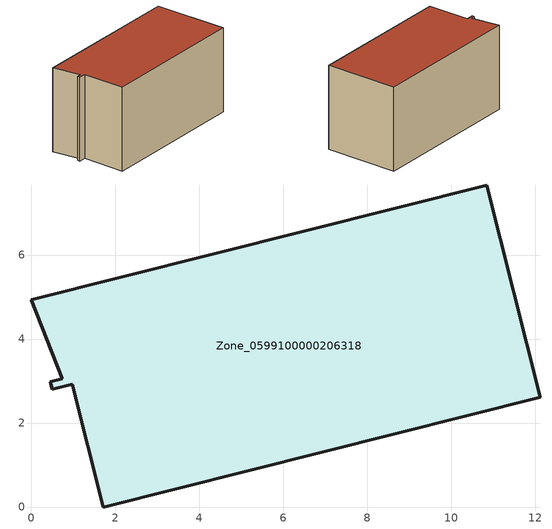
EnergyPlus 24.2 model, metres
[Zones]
Zone_0599100000206318
 floor ground (C_G): 10.85,7.67 12.13,2.62 1.71,0 0.98,2.92 0.5,2.81 0.46,2.98 0.74,3.05 0,4.94 z0
 wall outside (C_F): 0.74,3.05 0.46,2.98 0.5,2.81 0.98,2.92 1.71,0 12.13,2.62 10.85,7.67 0,4.94 0.74,3.05 z0:6
 roof outside (C_R): 10.85,7.67 0,4.94 0.74,3.05 0.46,2.98 0.5,2.81 0.98,2.92 1.71,0 12.13,2.62 z6
[BUILDING]
Pand.0599100000206318: North Axis=0; Terrain=City; Loads Convergence Tolerance Value=0.04; Temperature Convergence Tolerance Value=0.4; Solar Distribution=FullExterior; Maximum Number of Warmup Days=25; Minimum Number of Warmup Days=1
[Site:Location]
Rotterdam.The.Hague.AP_ZH_NLD Design_Conditions: Latitude=51.96; Longitude=4.45; Time Zone=1; Elevation=-4.5
[SITE:GROUNDTEMPERATURE:BUILDINGSURFACE]
18, 18, 18, 18, 18, 18, 18, 18, 18, 18, 18, 18
[MATERIAL] Thermal Absorptance=0.9; Solar Absorptance=0.7; Visible Absorptance=0.7
Name | Roughness | Thickness | Conductivity | Density | Specific Heat
G.TI.1992-2005 | MediumSmooth | 0.15 | 0.06 | 540 | 1210
F.TI.1992-2005 | Rough | 0.3 | 0.12 | 1920 | 840
R.TI.1992-2005 | MediumRough | 0.2 | 0.08 | 1500 | 1000
[CONSTRUCTION]
C_G: G.TI.1992-2005
C_F: F.TI.1992-2005
C_R: R.TI.1992-2005
[ZONE]
Zone_0599100000206318: Type=1; Multiplier=1; Ceiling Height=Autocalculate; Volume=Autocalculate; Floor Area=autocalculate; Part of Total Floor Area=Yes
[ZONEINFILTRATION:DESIGNFLOWRATE]
Infil_Zone_0599100000206318: Zone or ZoneList or Space or SpaceList=Zone_0599100000206318; Schedule=AlwaysOn; Design Flow Rate Calculation Method=Flow/Area; Flow Rate per Floor Area=0.0015; Constant Term Coefficient=1; Temperature Term Coefficient=0; Velocity Term Coefficient=0; Velocity Squared Term Coefficient=0
[HVACTEMPLATE:ZONE:IDEALLOADSAIRSYSTEM]
Zone_0599100000206318: Maximum Heating Supply Air Temperature=50; Minimum Cooling Supply Air Temperature=13; Maximum Heating Supply Air Humidity Ratio=0.0156; Minimum Cooling Supply Air Humidity Ratio=0.0077; Heating Limit=NoLimit; Cooling Limit=NoLimit; Dehumidification Control Type=ConstantSensibleHeatRatio; Cooling Sensible Heat Ratio=0.7; Dehumidification Setpoint=60; Humidification Control Type=None; Humidification Setpoint=30; Outdoor Air Method=None; Outdoor Air Flow Rate per Person=0.00944; Outdoor Air Flow Rate per Zone Floor Area=0; Outdoor Air Flow Rate per Zone=0; Demand Controlled Ventilation Type=None; Outdoor Air Economizer Type=NoEconomizer; Heat Recovery Type=None; Sensible Heat Recovery Effectiveness=0.7; Latent Heat Recovery Effectiveness=0.65
[ZONECONTROL:THERMOSTAT]
ThermostatControl_Zone_0599100000206318: Zone or ZoneList=Zone_0599100000206318; Control Type Schedule=DualSetpointControlType; Control 1=Thermostat_Zone_0599100000206318; Temperature Difference Between Cutout And Setpoint=0
[THERMOSTATSETPOINT:DUALSETPOINT]
Thermostat_Zone_0599100000206318: Heating Setpoint Temperature Schedule=HeatingSetpoint_Zone_0599100000206318; Cooling Setpoint Temperature Schedule=CoolingSetpoint_Zone_0599100000206318
[SCHEDULE:COMPACT]
HeatingSetpoint_Zone_0599100000206318: Through: 12/31, For: AllDays, Until: 24:00, 21
CoolingSetpoint_Zone_0599100000206318: Through: 12/31, For: AllDays, Until: 24:00, 24
DualSetpointControlType: Through: 12/31, For: AllDays, Until: 24:00, 4
AlwaysOn: Through: 12/31, For: AllDays, Until: 24:00, 1
